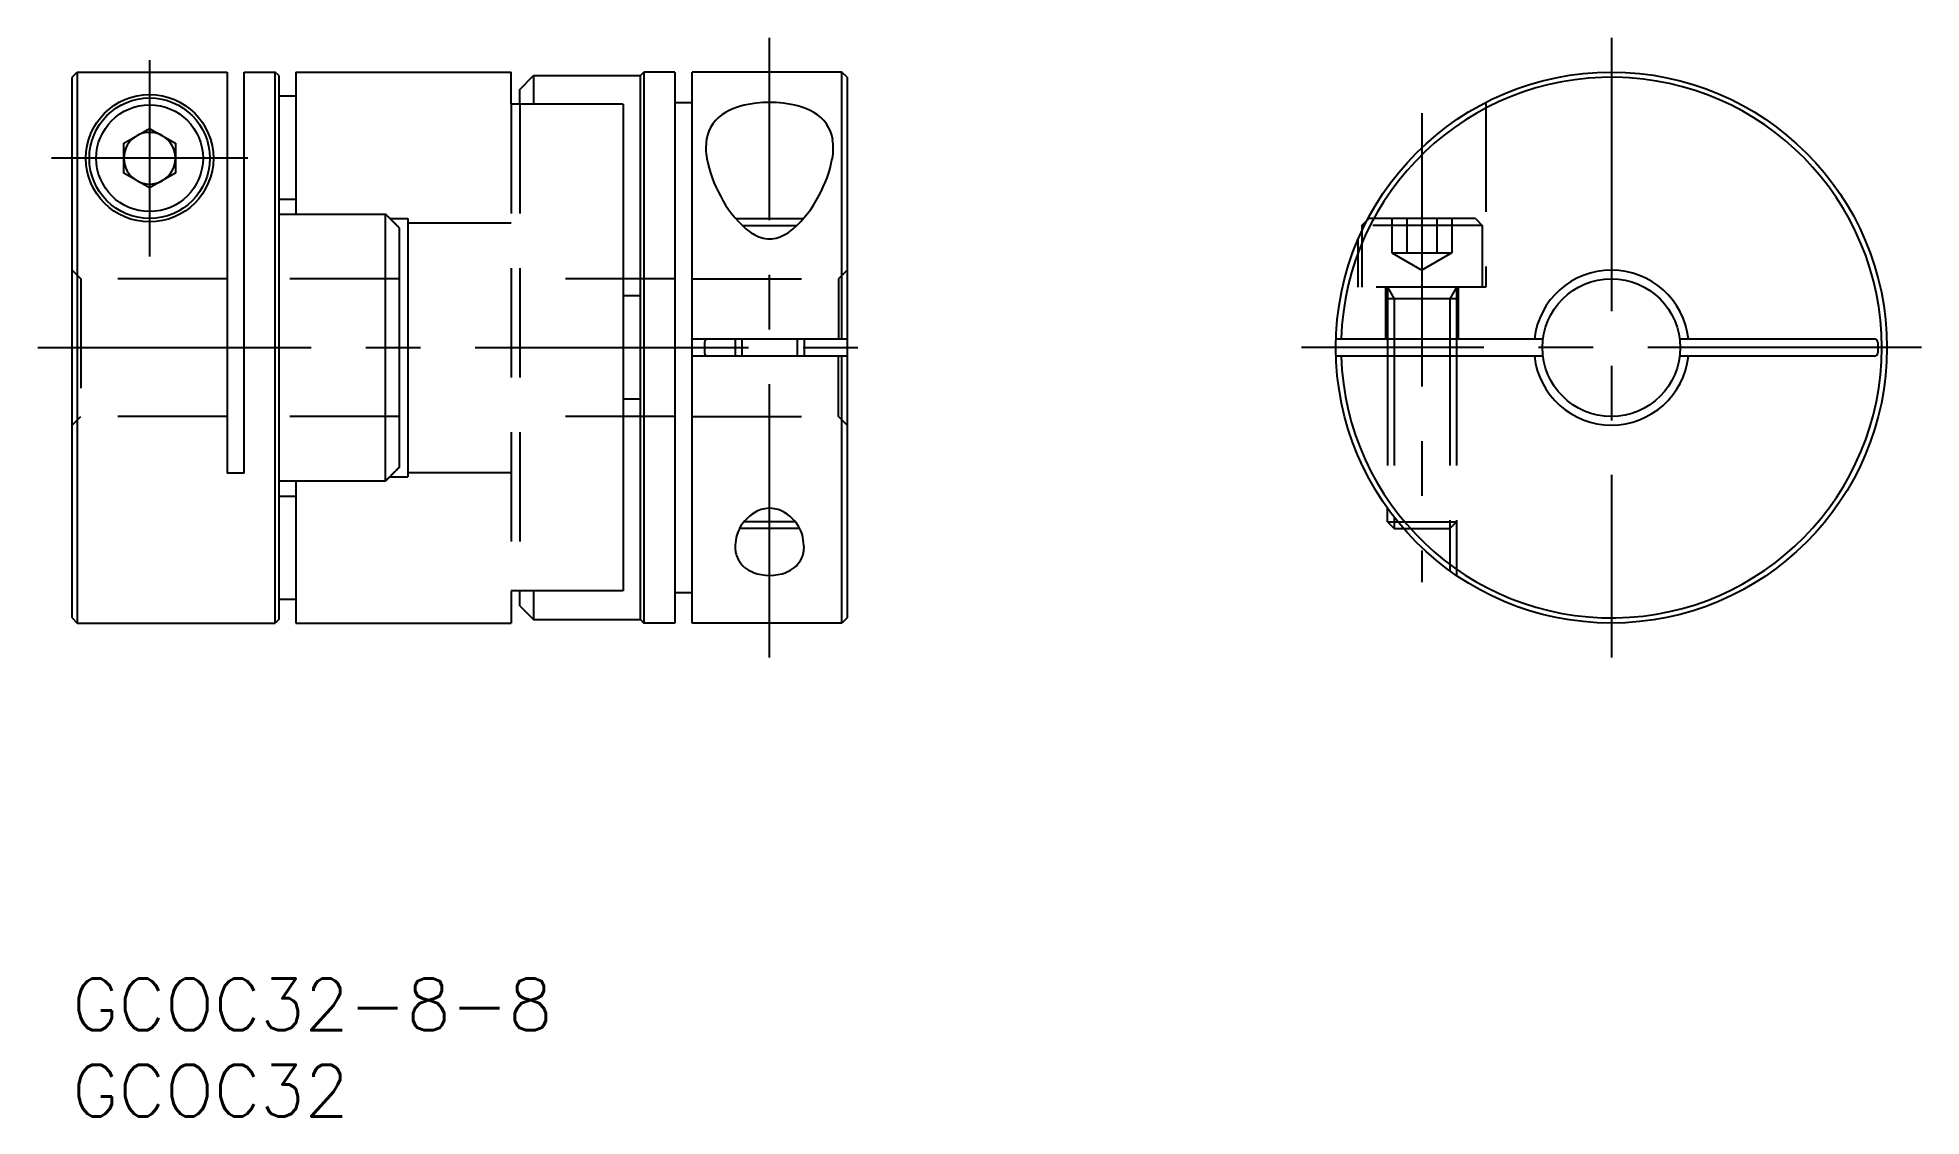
# Model space of a CAD drawing. Extents: x -2 to 107, y -8 to 55.
import ezdxf

# ---------------------------------------------------------------- set-up
doc = ezdxf.new("R2010")
doc.units = 0
doc.header["$LTSCALE"] = 0.5
doc.linetypes.add('CENTER', pattern=[50.8, 31.75, -6.35, 6.35, -6.35])
doc.linetypes.add('DASHED', pattern=[19.05, 12.7, -6.35])
doc.layers.get('0').update_dxf_attribs({"linetype": 'CONTINUOUS'})
doc.layers.add('CENTER', color=1, linetype='CENTER')
doc.styles.get("Standard").update_dxf_attribs({"font": 'txt.shx', "height": 3, "bigfont": 'bigfont.shx'})

# ---------------------------------------------------------------- blocks, each defined once
blk = doc.blocks.new('*U15')
at = {"color": 7, "linetype": 'CONTINUOUS'}
blk.add_text('GCOC32-8-8', height=3, dxfattribs=at).set_placement((0, -3))
blk = doc.blocks.new('*U16')
at = {"color": 7, "linetype": 'CONTINUOUS'}
blk.add_text('GCOC32', height=3, dxfattribs=at).set_placement((0, -8))

msp = doc.modelspace()

# ---------------------------------------------------------------- linework, layer by layer
at = {"color": 7, "linetype": 'CONTINUOUS'}
for p, q in [((0, 52.35), (0.3, 52.65)), ((0.3, 52.65), (0.3, 20.65)), ((0.3, 52.65), (9, 52.65)), ((9, 52.65), (9, 29.35)), ((10, 29.35), (10, 52.65)), ((10, 52.65), (11.8, 52.65)), ((11.8, 20.65), (11.8, 52.65)), ((12, 52.45), (11.8, 52.65)), ((33, 52.45), (33.2, 52.65)), ((33.2, 52.65), (33.2, 20.65)), ((35, 52.65), (33.2, 52.65)), ((35, 52.65), (35, 20.65)), ((36, 20.65), (36, 52.65)), ((44.7, 52.65), (36, 52.65)), ((44.7, 37.15), (44.7, 52.65)), ((45, 52.35), (44.7, 52.65)), ((0, 20.95), (0, 52.34)), ((12, 52.45), (12, 20.85)), ((26, 51.65), (26.8, 52.45)), ((26, 50.78), (26, 51.65)), ((26.8, 52.45), (26.8, 50.78)), ((26.8, 52.45), (33, 52.45)), ((33, 20.85), (33, 52.45)), ((45, 52.35), (45, 20.95)), ((35, 50.89), (36, 50.89)), ((3, 48.52), (4.5, 49.38)), ((4.5, 49.38), (6, 48.52)), ((3, 46.79), (3, 48.52)), ((6, 48.52), (6, 46.79)), ((4.5, 45.92), (3, 46.79)), ((6, 46.79), (4.5, 45.92)), ((12, 44.4), (18.2, 44.4)), ((18.2, 28.9), (18.2, 44.4)), ((38.53, 44.15), (42.47, 44.15)), ((38.91, 43.75), (42.09, 43.75)), ((74.88, 43.75), (75.21, 44.08)), ((74.88, 43.75), (74.88, 43.42)), ((75.04, 43.75), (74.88, 43.75)), ((19, 43.6), (19, 29.7)), ((36, 37.15), (45, 37.15)), ((45, 36.15), (36, 36.15)), ((36.72, 36.95), (36.72, 36.35)), ((38.5, 37.15), (38.5, 36.15)), ((42.5, 37.15), (42.5, 36.15)), ((44.7, 20.65), (44.7, 36.15)), ((73.68, 37.15), (84.9, 37.15)), ((84.9, 36.15), (73.68, 36.15)), ((76.38, 37.15), (76.38, 36.15)), ((80.38, 37.15), (80.38, 36.15)), ((93.85, 37.15), (104.65, 37.15)), ((104.65, 36.15), (93.85, 36.15)), ((104.85, 36.95), (104.85, 36.35)), ((10, 29.35), (9, 29.35)), ((18.2, 28.9), (12, 28.9)), ((41.99, 26.53), (39.01, 26.53)), ((76.38, 26.53), (76.38, 27.32)), ((76.38, 26.53), (76.98, 26.53)), ((76.38, 26.53), (76.76, 26.15)), ((42.24, 26.15), (38.76, 26.15)), ((76.76, 26.15), (77.3, 26.15)), ((26, 21.65), (26, 22.52)), ((26.8, 22.52), (26.8, 20.85)), ((36, 22.41), (35, 22.41)), ((0, 20.95), (0.3, 20.65)), ((12, 20.85), (11.8, 20.65)), ((26, 21.65), (26.8, 20.85)), ((26.8, 20.85), (33, 20.85)), ((33, 20.85), (33.2, 20.65)), ((45, 20.95), (44.7, 20.65)), ((0.3, 20.65), (11.8, 20.65)), ((35, 20.65), (33.2, 20.65)), ((44.7, 20.65), (36, 20.65))]:
    msp.add_line(p, q, dxfattribs=at)
for p, q in [((13, 52.65), (13, 44.4)), ((13, 52.65), (25.5, 52.65)), ((25.5, 50.78), (25.5, 52.65)), ((12, 51.28), (13, 51.28)), ((32, 50.78), (25.5, 50.78)), ((32, 50.78), (32, 22.52)), ((12, 45.28), (13, 45.28)), ((18.45, 44.15), (19.5, 44.15)), ((19.5, 44.15), (19.5, 29.15)), ((33, 39.65), (32, 39.65)), ((33, 33.65), (32, 33.65)), ((13, 28.9), (13, 20.65)), ((18.45, 29.15), (19.5, 29.15)), ((12, 28.03), (13, 28.03)), ((12, 22.03), (13, 22.03)), ((25.5, 22.52), (25.5, 20.65)), ((32, 22.52), (25.5, 22.52)), ((13, 20.65), (25.5, 20.65))]:
    msp.add_line(p, q)
at = {"color": 3, "linetype": 'DASHED'}
for p, q in [((25.5, 50.78), (25.5, 22.52)), ((26, 50.78), (26, 22.52)), ((82.08, 50.89), (82.08, 40.15)), ((19.5, 43.9), (25.5, 43.9)), ((81.88, 43.75), (75.04, 43.75)), ((75.21, 44.08), (75.28, 44.15)), ((81.48, 44.15), (75.28, 44.15)), ((76.64, 44.15), (76.64, 42.15)), ((77.51, 44.15), (77.51, 42.15)), ((79.24, 44.15), (79.24, 42.15)), ((80.11, 44.15), (80.11, 42.15)), ((81.48, 44.15), (81.88, 43.75)), ((81.88, 43.75), (81.88, 40.15)), ((74.68, 40.15), (74.68, 42.97)), ((74.88, 43.42), (74.88, 40.15)), ((76.64, 42.15), (78.38, 41.15)), ((76.64, 42.15), (80.11, 42.15)), ((80.11, 42.15), (78.38, 41.15)), ((0, 41.15), (0.5, 40.65)), ((9, 40.65), (0.5, 40.65)), ((0.5, 40.65), (0.5, 32.65)), ((19, 40.65), (10, 40.65)), ((35, 40.65), (26, 40.65)), ((36, 40.65), (44.5, 40.65)), ((45, 41.15), (44.5, 40.65)), ((44.5, 40.65), (44.5, 37.15)), ((82.08, 40.15), (74.68, 40.15)), ((76.28, 37.15), (76.28, 40.15)), ((76.38, 40.15), (76.76, 39.49)), ((76.38, 40.15), (76.38, 37.15)), ((80.38, 39.49), (76.38, 39.49)), ((76.76, 39.49), (76.76, 37.15)), ((80.38, 40.15), (80, 39.49)), ((80, 39.49), (80, 37.15)), ((80.38, 40.15), (80.38, 37.15)), ((80.48, 40.15), (80.48, 37.15)), ((44.5, 32.65), (44.5, 36.15)), ((76.38, 36.15), (76.38, 27.32)), ((76.76, 36.15), (76.76, 26.82)), ((80, 36.15), (80, 23.69)), ((80.38, 36.15), (80.38, 23.42)), ((0, 32.15), (0.5, 32.65)), ((9, 32.65), (0.5, 32.65)), ((19, 32.65), (10, 32.65)), ((35, 32.65), (26, 32.65)), ((36, 32.65), (44.5, 32.65)), ((45, 32.15), (44.5, 32.65)), ((19.5, 29.4), (25.5, 29.4)), ((76.98, 26.53), (80.38, 26.53)), ((80, 26.15), (80.38, 26.53)), ((77.3, 26.15), (80, 26.15))]:
    msp.add_line(p, q, dxfattribs=at)
at = {"color": 3, "linetype": 'CONTINUOUS'}
for p, q in [((38.88, 37.15), (38.88, 36.15)), ((42.12, 36.15), (42.12, 37.15)), ((76.76, 37.15), (76.76, 36.15)), ((80, 37.15), (80, 36.15)), ((76.76, 26.82), (76.76, 26.15))]:
    msp.add_line(p, q, dxfattribs=at)
at = {"color": 7}
for points in [[(18.2, 44.4, 0), (18.21, 44.39, 0), (18.21, 44.39, 0), (18.22, 44.38, 0), (18.23, 44.38, 0), (18.23, 44.37, 0), (18.24, 44.36, 0), (18.24, 44.36, 0), (18.25, 44.35, 0), (18.26, 44.34, 0), (18.26, 44.34, 0), (18.27, 44.33, 0), (18.28, 44.33, 0), (18.28, 44.32, 0), (18.29, 44.31, 0), (18.29, 44.31, 0), (18.3, 44.3, 0), (18.31, 44.29, 0), (18.31, 44.29, 0), (18.32, 44.28, 0), (18.33, 44.27, 0), (18.33, 44.27, 0), (18.34, 44.26, 0), (18.35, 44.26, 0), (18.35, 44.25, 0), (18.36, 44.24, 0), (18.36, 44.24, 0), (18.37, 44.23, 0), (18.38, 44.22, 0), (18.38, 44.22, 0), (18.39, 44.21, 0), (18.4, 44.21, 0), (18.4, 44.2, 0), (18.41, 44.19, 0), (18.41, 44.19, 0), (18.42, 44.18, 0), (18.43, 44.17, 0), (18.43, 44.17, 0), (18.44, 44.16, 0), (18.45, 44.16, 0), (18.45, 44.15, 0), (18.46, 44.14, 0), (18.46, 44.14, 0), (18.47, 44.13, 0), (18.48, 44.12, 0), (18.48, 44.12, 0), (18.49, 44.11, 0), (18.5, 44.1, 0), (18.5, 44.1, 0), (18.51, 44.09, 0), (18.52, 44.09, 0), (18.52, 44.08, 0), (18.53, 44.07, 0), (18.53, 44.07, 0), (18.54, 44.06, 0), (18.55, 44.05, 0), (18.55, 44.05, 0), (18.56, 44.04, 0), (18.57, 44.04, 0), (18.57, 44.03, 0), (18.58, 44.02, 0), (18.58, 44.02, 0), (18.59, 44.01, 0), (18.6, 44, 0), (18.6, 44, 0), (18.61, 43.99, 0), (18.62, 43.98, 0), (18.62, 43.98, 0), (18.63, 43.97, 0), (18.64, 43.97, 0), (18.64, 43.96, 0), (18.65, 43.95, 0), (18.65, 43.95, 0), (18.66, 43.94, 0), (18.67, 43.93, 0), (18.67, 43.93, 0), (18.68, 43.92, 0), (18.69, 43.92, 0), (18.69, 43.91, 0), (18.7, 43.9, 0), (18.7, 43.9, 0), (18.71, 43.89, 0), (18.72, 43.88, 0), (18.72, 43.88, 0), (18.73, 43.87, 0), (18.74, 43.87, 0), (18.74, 43.86, 0), (18.75, 43.85, 0), (18.75, 43.85, 0), (18.76, 43.84, 0), (18.77, 43.83, 0), (18.77, 43.83, 0), (18.78, 43.82, 0), (18.79, 43.81, 0), (18.79, 43.81, 0), (18.8, 43.8, 0), (18.81, 43.8, 0), (18.81, 43.79, 0), (18.82, 43.78, 0), (18.82, 43.78, 0), (18.83, 43.77, 0), (18.84, 43.76, 0), (18.84, 43.76, 0), (18.85, 43.75, 0), (18.86, 43.75, 0), (18.86, 43.74, 0), (18.87, 43.73, 0), (18.87, 43.73, 0), (18.88, 43.72, 0), (18.89, 43.71, 0), (18.89, 43.71, 0), (18.9, 43.7, 0), (18.91, 43.7, 0), (18.91, 43.69, 0), (18.92, 43.68, 0), (18.92, 43.68, 0), (18.93, 43.67, 0), (18.94, 43.66, 0), (18.94, 43.66, 0), (18.95, 43.65, 0), (18.96, 43.65, 0), (18.96, 43.64, 0), (18.97, 43.63, 0), (18.97, 43.63, 0), (18.98, 43.62, 0), (18.99, 43.61, 0), (18.99, 43.61, 0), (19, 43.6, 0)], [(73.38, 37.15, 0), (73.39, 37.15, 0), (73.39, 37.15, 0), (73.39, 37.15, 0), (73.4, 37.15, 0), (73.4, 37.15, 0), (73.4, 37.15, 0), (73.41, 37.15, 0), (73.41, 37.15, 0), (73.41, 37.15, 0), (73.42, 37.15, 0), (73.42, 37.15, 0), (73.42, 37.15, 0), (73.43, 37.15, 0), (73.43, 37.15, 0), (73.43, 37.15, 0), (73.44, 37.15, 0), (73.44, 37.15, 0), (73.44, 37.15, 0), (73.45, 37.15, 0), (73.45, 37.15, 0), (73.45, 37.15, 0), (73.45, 37.15, 0), (73.46, 37.15, 0), (73.46, 37.15, 0), (73.46, 37.15, 0), (73.47, 37.15, 0), (73.47, 37.15, 0), (73.47, 37.15, 0), (73.48, 37.15, 0), (73.48, 37.15, 0), (73.48, 37.15, 0), (73.49, 37.15, 0), (73.49, 37.15, 0), (73.49, 37.15, 0), (73.5, 37.15, 0), (73.5, 37.15, 0), (73.5, 37.15, 0), (73.51, 37.15, 0), (73.51, 37.15, 0), (73.51, 37.15, 0), (73.51, 37.15, 0), (73.52, 37.15, 0), (73.52, 37.15, 0), (73.52, 37.15, 0), (73.53, 37.15, 0), (73.53, 37.15, 0), (73.53, 37.15, 0), (73.54, 37.15, 0), (73.54, 37.15, 0), (73.54, 37.15, 0), (73.55, 37.15, 0), (73.55, 37.15, 0), (73.55, 37.15, 0), (73.56, 37.15, 0), (73.56, 37.15, 0), (73.56, 37.15, 0), (73.57, 37.15, 0), (73.57, 37.15, 0), (73.57, 37.15, 0), (73.57, 37.15, 0), (73.58, 37.15, 0), (73.58, 37.15, 0), (73.58, 37.15, 0), (73.59, 37.15, 0), (73.59, 37.15, 0), (73.59, 37.15, 0), (73.6, 37.15, 0), (73.6, 37.15, 0), (73.6, 37.15, 0), (73.61, 37.15, 0), (73.61, 37.15, 0), (73.61, 37.15, 0), (73.62, 37.15, 0), (73.62, 37.15, 0), (73.62, 37.15, 0), (73.63, 37.15, 0), (73.63, 37.15, 0), (73.63, 37.15, 0), (73.63, 37.15, 0), (73.64, 37.15, 0), (73.64, 37.15, 0), (73.64, 37.15, 0), (73.65, 37.15, 0), (73.65, 37.15, 0), (73.65, 37.15, 0), (73.66, 37.15, 0), (73.66, 37.15, 0), (73.66, 37.15, 0), (73.67, 37.15, 0), (73.67, 37.15, 0), (73.67, 37.15, 0), (73.68, 37.15, 0), (73.68, 37.15, 0), (73.68, 37.15, 0), (73.68, 37.15, 0)], [(73.68, 36.15, 0), (73.68, 36.15, 0), (73.68, 36.15, 0), (73.68, 36.15, 0), (73.67, 36.15, 0), (73.67, 36.15, 0), (73.67, 36.15, 0), (73.66, 36.15, 0), (73.66, 36.15, 0), (73.66, 36.15, 0), (73.65, 36.15, 0), (73.65, 36.15, 0), (73.65, 36.15, 0), (73.64, 36.15, 0), (73.64, 36.15, 0), (73.64, 36.15, 0), (73.63, 36.15, 0), (73.63, 36.15, 0), (73.63, 36.15, 0), (73.63, 36.15, 0), (73.62, 36.15, 0), (73.62, 36.15, 0), (73.62, 36.15, 0), (73.61, 36.15, 0), (73.61, 36.15, 0), (73.61, 36.15, 0), (73.6, 36.15, 0), (73.6, 36.15, 0), (73.6, 36.15, 0), (73.59, 36.15, 0), (73.59, 36.15, 0), (73.59, 36.15, 0), (73.58, 36.15, 0), (73.58, 36.15, 0), (73.58, 36.15, 0), (73.57, 36.15, 0), (73.57, 36.15, 0), (73.57, 36.15, 0), (73.57, 36.15, 0), (73.56, 36.15, 0), (73.56, 36.15, 0), (73.56, 36.15, 0), (73.55, 36.15, 0), (73.55, 36.15, 0), (73.55, 36.15, 0), (73.54, 36.15, 0), (73.54, 36.15, 0), (73.54, 36.15, 0), (73.53, 36.15, 0), (73.53, 36.15, 0), (73.53, 36.15, 0), (73.52, 36.15, 0), (73.52, 36.15, 0), (73.52, 36.15, 0), (73.51, 36.15, 0), (73.51, 36.15, 0), (73.51, 36.15, 0), (73.51, 36.15, 0), (73.5, 36.15, 0), (73.5, 36.15, 0), (73.5, 36.15, 0), (73.49, 36.15, 0), (73.49, 36.15, 0), (73.49, 36.15, 0), (73.48, 36.15, 0), (73.48, 36.15, 0), (73.48, 36.15, 0), (73.47, 36.15, 0), (73.47, 36.15, 0), (73.47, 36.15, 0), (73.46, 36.15, 0), (73.46, 36.15, 0), (73.46, 36.15, 0), (73.45, 36.15, 0), (73.45, 36.15, 0), (73.45, 36.15, 0), (73.45, 36.15, 0), (73.44, 36.15, 0), (73.44, 36.15, 0), (73.44, 36.15, 0), (73.43, 36.15, 0), (73.43, 36.15, 0), (73.43, 36.15, 0), (73.42, 36.15, 0), (73.42, 36.15, 0), (73.42, 36.15, 0), (73.41, 36.15, 0), (73.41, 36.15, 0), (73.41, 36.15, 0), (73.4, 36.15, 0), (73.4, 36.15, 0), (73.4, 36.15, 0), (73.39, 36.15, 0), (73.39, 36.15, 0), (73.39, 36.15, 0), (73.38, 36.15, 0)], [(84.9, 37.15, 0), (84.91, 37.15, 0), (84.92, 37.15, 0), (84.92, 37.15, 0), (84.93, 37.15, 0), (84.93, 37.15, 0), (84.94, 37.15, 0), (84.95, 37.15, 0), (84.95, 37.15, 0), (84.96, 37.15, 0), (84.96, 37.15, 0), (84.97, 37.15, 0), (84.97, 37.15, 0), (84.98, 37.15, 0), (84.99, 37.15, 0), (84.99, 37.15, 0), (85, 37.15, 0), (85, 37.15, 0), (85.01, 37.15, 0), (85.01, 37.15, 0), (85.02, 37.15, 0), (85.03, 37.15, 0), (85.03, 37.15, 0), (85.04, 37.15, 0), (85.04, 37.15, 0), (85.05, 37.15, 0), (85.05, 37.15, 0), (85.06, 37.15, 0), (85.07, 37.15, 0), (85.07, 37.15, 0), (85.08, 37.15, 0), (85.08, 37.15, 0), (85.09, 37.15, 0), (85.09, 37.15, 0), (85.1, 37.15, 0), (85.1, 37.15, 0), (85.11, 37.15, 0), (85.11, 37.15, 0), (85.12, 37.15, 0), (85.13, 37.15, 0), (85.13, 37.15, 0), (85.14, 37.15, 0), (85.14, 37.15, 0), (85.15, 37.15, 0), (85.15, 37.15, 0), (85.16, 37.15, 0), (85.16, 37.15, 0), (85.17, 37.15, 0), (85.17, 37.15, 0), (85.18, 37.15, 0), (85.18, 37.15, 0), (85.19, 37.15, 0), (85.19, 37.15, 0), (85.2, 37.15, 0), (85.2, 37.15, 0), (85.21, 37.15, 0), (85.22, 37.15, 0), (85.22, 37.15, 0), (85.23, 37.15, 0), (85.23, 37.15, 0), (85.24, 37.15, 0), (85.24, 37.15, 0), (85.25, 37.15, 0), (85.25, 37.15, 0), (85.26, 37.15, 0), (85.26, 37.15, 0), (85.27, 37.15, 0), (85.27, 37.15, 0), (85.28, 37.15, 0), (85.28, 37.15, 0), (85.29, 37.15, 0), (85.29, 37.15, 0), (85.3, 37.15, 0), (85.3, 37.15, 0), (85.31, 37.15, 0), (85.31, 37.15, 0), (85.32, 37.15, 0), (85.32, 37.15, 0), (85.33, 37.15, 0), (85.33, 37.15, 0), (85.34, 37.15, 0), (85.34, 37.15, 0), (85.35, 37.15, 0), (85.35, 37.15, 0), (85.36, 37.15, 0), (85.36, 37.15, 0), (85.37, 37.15, 0), (85.37, 37.15, 0), (85.37, 37.15, 0), (85.38, 37.15, 0), (85.38, 37.15, 0), (85.39, 37.15, 0), (85.39, 37.15, 0), (85.4, 37.15, 0), (85.4, 37.15, 0), (85.41, 37.15, 0)], [(85.41, 36.15, 0), (85.4, 36.15, 0), (85.4, 36.15, 0), (85.39, 36.15, 0), (85.39, 36.15, 0), (85.38, 36.15, 0), (85.38, 36.15, 0), (85.37, 36.15, 0), (85.37, 36.15, 0), (85.37, 36.15, 0), (85.36, 36.15, 0), (85.36, 36.15, 0), (85.35, 36.15, 0), (85.35, 36.15, 0), (85.34, 36.15, 0), (85.34, 36.15, 0), (85.33, 36.15, 0), (85.33, 36.15, 0), (85.32, 36.15, 0), (85.32, 36.15, 0), (85.31, 36.15, 0), (85.31, 36.15, 0), (85.3, 36.15, 0), (85.3, 36.15, 0), (85.29, 36.15, 0), (85.29, 36.15, 0), (85.28, 36.15, 0), (85.28, 36.15, 0), (85.27, 36.15, 0), (85.27, 36.15, 0), (85.26, 36.15, 0), (85.26, 36.15, 0), (85.25, 36.15, 0), (85.25, 36.15, 0), (85.24, 36.15, 0), (85.24, 36.15, 0), (85.23, 36.15, 0), (85.23, 36.15, 0), (85.22, 36.15, 0), (85.22, 36.15, 0), (85.21, 36.15, 0), (85.2, 36.15, 0), (85.2, 36.15, 0), (85.19, 36.15, 0), (85.19, 36.15, 0), (85.18, 36.15, 0), (85.18, 36.15, 0), (85.17, 36.15, 0), (85.17, 36.15, 0), (85.16, 36.15, 0), (85.16, 36.15, 0), (85.15, 36.15, 0), (85.15, 36.15, 0), (85.14, 36.15, 0), (85.14, 36.15, 0), (85.13, 36.15, 0), (85.13, 36.15, 0), (85.12, 36.15, 0), (85.11, 36.15, 0), (85.11, 36.15, 0), (85.1, 36.15, 0), (85.1, 36.15, 0), (85.09, 36.15, 0), (85.09, 36.15, 0), (85.08, 36.15, 0), (85.08, 36.15, 0), (85.07, 36.15, 0), (85.07, 36.15, 0), (85.06, 36.15, 0), (85.05, 36.15, 0), (85.05, 36.15, 0), (85.04, 36.15, 0), (85.04, 36.15, 0), (85.03, 36.15, 0), (85.03, 36.15, 0), (85.02, 36.15, 0), (85.01, 36.15, 0), (85.01, 36.15, 0), (85, 36.15, 0), (85, 36.15, 0), (84.99, 36.15, 0), (84.99, 36.15, 0), (84.98, 36.15, 0), (84.97, 36.15, 0), (84.97, 36.15, 0), (84.96, 36.15, 0), (84.96, 36.15, 0), (84.95, 36.15, 0), (84.95, 36.15, 0), (84.94, 36.15, 0), (84.93, 36.15, 0), (84.93, 36.15, 0), (84.92, 36.15, 0), (84.92, 36.15, 0), (84.91, 36.15, 0), (84.9, 36.15, 0)], [(93.35, 37.15, 0), (93.35, 37.15, 0), (93.36, 37.15, 0), (93.36, 37.15, 0), (93.36, 37.15, 0), (93.37, 37.15, 0), (93.37, 37.15, 0), (93.38, 37.15, 0), (93.38, 37.15, 0), (93.39, 37.15, 0), (93.39, 37.15, 0), (93.4, 37.15, 0), (93.4, 37.15, 0), (93.41, 37.15, 0), (93.41, 37.15, 0), (93.42, 37.15, 0), (93.42, 37.15, 0), (93.43, 37.15, 0), (93.43, 37.15, 0), (93.44, 37.15, 0), (93.44, 37.15, 0), (93.45, 37.15, 0), (93.45, 37.15, 0), (93.46, 37.15, 0), (93.46, 37.15, 0), (93.47, 37.15, 0), (93.47, 37.15, 0), (93.48, 37.15, 0), (93.48, 37.15, 0), (93.49, 37.15, 0), (93.49, 37.15, 0), (93.5, 37.15, 0), (93.5, 37.15, 0), (93.51, 37.15, 0), (93.51, 37.15, 0), (93.52, 37.15, 0), (93.52, 37.15, 0), (93.53, 37.15, 0), (93.53, 37.15, 0), (93.54, 37.15, 0), (93.54, 37.15, 0), (93.55, 37.15, 0), (93.55, 37.15, 0), (93.56, 37.15, 0), (93.56, 37.15, 0), (93.57, 37.15, 0), (93.58, 37.15, 0), (93.58, 37.15, 0), (93.59, 37.15, 0), (93.59, 37.15, 0), (93.6, 37.15, 0), (93.6, 37.15, 0), (93.61, 37.15, 0), (93.61, 37.15, 0), (93.62, 37.15, 0), (93.62, 37.15, 0), (93.63, 37.15, 0), (93.63, 37.15, 0), (93.64, 37.15, 0), (93.64, 37.15, 0), (93.65, 37.15, 0), (93.66, 37.15, 0), (93.66, 37.15, 0), (93.67, 37.15, 0), (93.67, 37.15, 0), (93.68, 37.15, 0), (93.68, 37.15, 0), (93.69, 37.15, 0), (93.69, 37.15, 0), (93.7, 37.15, 0), (93.71, 37.15, 0), (93.71, 37.15, 0), (93.72, 37.15, 0), (93.72, 37.15, 0), (93.73, 37.15, 0), (93.73, 37.15, 0), (93.74, 37.15, 0), (93.74, 37.15, 0), (93.75, 37.15, 0), (93.76, 37.15, 0), (93.76, 37.15, 0), (93.77, 37.15, 0), (93.77, 37.15, 0), (93.78, 37.15, 0), (93.78, 37.15, 0), (93.79, 37.15, 0), (93.8, 37.15, 0), (93.8, 37.15, 0), (93.81, 37.15, 0), (93.81, 37.15, 0), (93.82, 37.15, 0), (93.83, 37.15, 0), (93.83, 37.15, 0), (93.84, 37.15, 0), (93.84, 37.15, 0), (93.85, 37.15, 0)], [(93.85, 36.15, 0), (93.84, 36.15, 0), (93.84, 36.15, 0), (93.83, 36.15, 0), (93.83, 36.15, 0), (93.82, 36.15, 0), (93.81, 36.15, 0), (93.81, 36.15, 0), (93.8, 36.15, 0), (93.8, 36.15, 0), (93.79, 36.15, 0), (93.78, 36.15, 0), (93.78, 36.15, 0), (93.77, 36.15, 0), (93.77, 36.15, 0), (93.76, 36.15, 0), (93.76, 36.15, 0), (93.75, 36.15, 0), (93.74, 36.15, 0), (93.74, 36.15, 0), (93.73, 36.15, 0), (93.73, 36.15, 0), (93.72, 36.15, 0), (93.72, 36.15, 0), (93.71, 36.15, 0), (93.71, 36.15, 0), (93.7, 36.15, 0), (93.69, 36.15, 0), (93.69, 36.15, 0), (93.68, 36.15, 0), (93.68, 36.15, 0), (93.67, 36.15, 0), (93.67, 36.15, 0), (93.66, 36.15, 0), (93.66, 36.15, 0), (93.65, 36.15, 0), (93.64, 36.15, 0), (93.64, 36.15, 0), (93.63, 36.15, 0), (93.63, 36.15, 0), (93.62, 36.15, 0), (93.62, 36.15, 0), (93.61, 36.15, 0), (93.61, 36.15, 0), (93.6, 36.15, 0), (93.6, 36.15, 0), (93.59, 36.15, 0), (93.59, 36.15, 0), (93.58, 36.15, 0), (93.58, 36.15, 0), (93.57, 36.15, 0), (93.56, 36.15, 0), (93.56, 36.15, 0), (93.55, 36.15, 0), (93.55, 36.15, 0), (93.54, 36.15, 0), (93.54, 36.15, 0), (93.53, 36.15, 0), (93.53, 36.15, 0), (93.52, 36.15, 0), (93.52, 36.15, 0), (93.51, 36.15, 0), (93.51, 36.15, 0), (93.5, 36.15, 0), (93.5, 36.15, 0), (93.49, 36.15, 0), (93.49, 36.15, 0), (93.48, 36.15, 0), (93.48, 36.15, 0), (93.47, 36.15, 0), (93.47, 36.15, 0), (93.46, 36.15, 0), (93.46, 36.15, 0), (93.45, 36.15, 0), (93.45, 36.15, 0), (93.44, 36.15, 0), (93.44, 36.15, 0), (93.43, 36.15, 0), (93.43, 36.15, 0), (93.42, 36.15, 0), (93.42, 36.15, 0), (93.41, 36.15, 0), (93.41, 36.15, 0), (93.4, 36.15, 0), (93.4, 36.15, 0), (93.39, 36.15, 0), (93.39, 36.15, 0), (93.38, 36.15, 0), (93.38, 36.15, 0), (93.37, 36.15, 0), (93.37, 36.15, 0), (93.36, 36.15, 0), (93.36, 36.15, 0), (93.36, 36.15, 0), (93.35, 36.15, 0), (93.35, 36.15, 0)], [(19, 29.7, 0), (18.99, 29.69, 0), (18.99, 29.69, 0), (18.98, 29.68, 0), (18.97, 29.68, 0), (18.97, 29.67, 0), (18.96, 29.66, 0), (18.96, 29.66, 0), (18.95, 29.65, 0), (18.94, 29.64, 0), (18.94, 29.64, 0), (18.93, 29.63, 0), (18.92, 29.63, 0), (18.92, 29.62, 0), (18.91, 29.61, 0), (18.91, 29.61, 0), (18.9, 29.6, 0), (18.89, 29.59, 0), (18.89, 29.59, 0), (18.88, 29.58, 0), (18.87, 29.58, 0), (18.87, 29.57, 0), (18.86, 29.56, 0), (18.86, 29.56, 0), (18.85, 29.55, 0), (18.84, 29.54, 0), (18.84, 29.54, 0), (18.83, 29.53, 0), (18.82, 29.53, 0), (18.82, 29.52, 0), (18.81, 29.51, 0), (18.81, 29.51, 0), (18.8, 29.5, 0), (18.79, 29.49, 0), (18.79, 29.49, 0), (18.78, 29.48, 0), (18.77, 29.47, 0), (18.77, 29.47, 0), (18.76, 29.46, 0), (18.75, 29.46, 0), (18.75, 29.45, 0), (18.74, 29.44, 0), (18.74, 29.44, 0), (18.73, 29.43, 0), (18.72, 29.42, 0), (18.72, 29.42, 0), (18.71, 29.41, 0), (18.7, 29.41, 0), (18.7, 29.4, 0), (18.69, 29.39, 0), (18.69, 29.39, 0), (18.68, 29.38, 0), (18.67, 29.37, 0), (18.67, 29.37, 0), (18.66, 29.36, 0), (18.65, 29.36, 0), (18.65, 29.35, 0), (18.64, 29.34, 0), (18.64, 29.34, 0), (18.63, 29.33, 0), (18.62, 29.32, 0), (18.62, 29.32, 0), (18.61, 29.31, 0), (18.6, 29.3, 0), (18.6, 29.3, 0), (18.59, 29.29, 0), (18.58, 29.29, 0), (18.58, 29.28, 0), (18.57, 29.27, 0), (18.57, 29.27, 0), (18.56, 29.26, 0), (18.55, 29.25, 0), (18.55, 29.25, 0), (18.54, 29.24, 0), (18.53, 29.24, 0), (18.53, 29.23, 0), (18.52, 29.22, 0), (18.52, 29.22, 0), (18.51, 29.21, 0), (18.5, 29.2, 0), (18.5, 29.2, 0), (18.49, 29.19, 0), (18.48, 29.19, 0), (18.48, 29.18, 0), (18.47, 29.17, 0), (18.46, 29.17, 0), (18.46, 29.16, 0), (18.45, 29.15, 0), (18.45, 29.15, 0), (18.44, 29.14, 0), (18.43, 29.13, 0), (18.43, 29.13, 0), (18.42, 29.12, 0), (18.41, 29.12, 0), (18.41, 29.11, 0), (18.4, 29.1, 0), (18.4, 29.1, 0), (18.39, 29.09, 0), (18.38, 29.08, 0), (18.38, 29.08, 0), (18.37, 29.07, 0), (18.36, 29.07, 0), (18.36, 29.06, 0), (18.35, 29.05, 0), (18.35, 29.05, 0), (18.34, 29.04, 0), (18.33, 29.03, 0), (18.33, 29.03, 0), (18.32, 29.02, 0), (18.31, 29.01, 0), (18.31, 29.01, 0), (18.3, 29, 0), (18.29, 29, 0), (18.29, 28.99, 0), (18.28, 28.98, 0), (18.28, 28.98, 0), (18.27, 28.97, 0), (18.26, 28.96, 0), (18.26, 28.96, 0), (18.25, 28.95, 0), (18.24, 28.95, 0), (18.24, 28.94, 0), (18.23, 28.93, 0), (18.23, 28.93, 0), (18.22, 28.92, 0), (18.21, 28.91, 0), (18.21, 28.91, 0), (18.2, 28.9, 0)]]:
    msp.add_polyline3d(points, dxfattribs=at)
at = {"color": 7, "linetype": 'CONTINUOUS'}
for centre, radius in [((89.38, 36.65), 16), ((4.5, 47.65), 3.7), ((4.5, 47.65), 3.5), ((4.5, 47.65), 3.1), ((89.38, 36.65), 4)]:
    msp.add_circle(centre, radius, dxfattribs=at)
for centre, radius, start, end in [((89.38, 36.65), 15.7, 181.825, 178.175), ((40.12, 46.27), 4.59, 95.0115, 118.3819), ((40.5, 43.84), 7.05, 83.6344, 96.3656), ((40.88, 46.27), 4.59, 61.6181, 84.9885), ((38.98, 48.41), 2.17, 118.7839, 171.3311), ((42.02, 48.41), 2.17, 8.6689, 61.2161), ((4.5, 47.65), 1.5, 120, 180), ((4.5, 47.65), 1.5, 60, 120), ((4.5, 47.65), 1.5, 0, 60), ((40.1, 48.24), 3.3, 171.3311, 190.4916), ((40.9, 48.24), 3.3, 349.5084, 8.6689), ((4.5, 47.65), 1.5, 180, 240), ((4.5, 47.65), 1.5, 300, 0), ((43.76, 48.92), 7.02, 190.4916, 209.5049), ((37.24, 48.92), 7.02, 330.4951, 349.5084), ((4.5, 47.65), 1.5, 240, 300), ((43.55, 48.51), 6.65, 207.3274, 228.2495), ((37.45, 48.51), 6.65, 311.7505, 332.6726), ((40.79, 45.43), 2.51, 228.4261, 251.7204), ((40.5, 44.6), 1.64, 252.4143, 287.5857), ((40.21, 45.43), 2.51, 288.2796, 311.5739), ((89.38, 36.65), 4.5, 6.3794, 173.6206), ((36.92, 36.95), 0.2, 90, 180), ((36.92, 36.35), 0.2, 180, 270), ((89.38, 36.65), 4.5, 186.3794, 353.6206), ((104.65, 36.95), 0.2, 0, 90), ((104.65, 36.35), 0.2, 270, 0), ((40.86, 25.02), 2.39, 116.2227, 152.3627), ((40.53, 25.6), 1.72, 100.5242, 114.7771), ((40.5, 25.74), 1.58, 79.5913, 100.4087), ((40.47, 25.6), 1.72, 65.2229, 79.4758), ((40.14, 25.02), 2.39, 27.6373, 63.7773), ((41.97, 24.93), 3.47, 168.6055, 178.281), ((40.29, 25.31), 1.75, 152.0105, 170.0298), ((40.71, 25.31), 1.75, 9.9702, 27.9895), ((39.03, 24.93), 3.47, 1.719, 11.3945), ((40, 25.04), 1.5, 180.4072, 209.1151), ((40.09, 25.13), 1.62, 209.9839, 250.2614), ((40.91, 25.13), 1.62, 289.7386, 330.0161), ((41, 25.04), 1.5, 330.8849, 359.5928), ((40.5, 26.09), 2.67, 249.0736, 290.9264)]:
    msp.add_arc(centre, radius, start, end, dxfattribs=at)
at = {"layer": 'CENTER', "color": 1, "linetype": 'CENTER'}
for p, q in [((40.5, 18.65), (40.5, 54.65)), ((89.38, 54.65), (89.38, 18.65)), ((4.5, 53.35), (4.5, 41.95)), ((78.38, 50.27), (78.38, 23.03)), ((10.2, 47.65), (-1.2, 47.65)), ((-2, 36.65), (47, 36.65)), ((107.38, 36.65), (71.38, 36.65))]:
    msp.add_line(p, q, dxfattribs=at)

# ---------------------------------------------------------------- block references
at = {"color": 7, "linetype": 'CONTINUOUS'}
for name in ['*U15', '*U16']:
    msp.add_blockref(name, (0, 0), dxfattribs=at)

doc.saveas('drawing.dxf')
